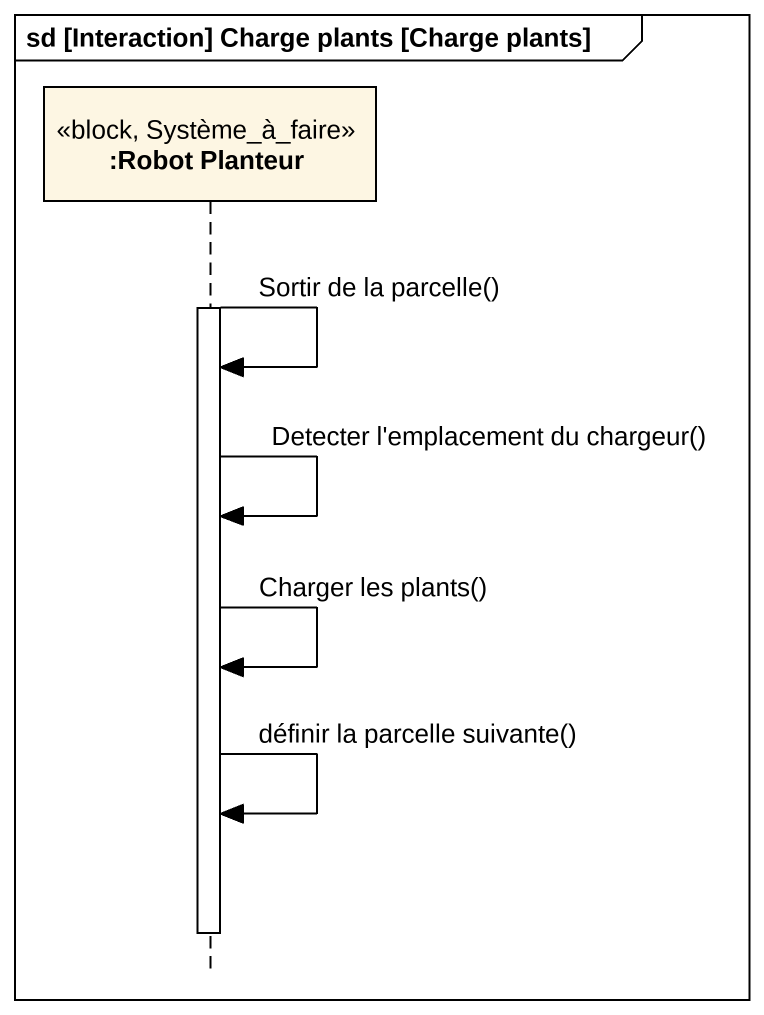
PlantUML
@startuml
mainframe sd [Interaction] Charge plants [Charge plants]
hide footbox
participant ":Robot Planteur" as Robot_Planteur <<block, Système_à_faire>>

activate Robot_Planteur
Robot_Planteur -> Robot_Planteur : Sortir de la parcelle()
Robot_Planteur -> Robot_Planteur : Detecter l'emplacement du chargeur()
Robot_Planteur -> Robot_Planteur : Charger les plants()
Robot_Planteur -> Robot_Planteur : définir la parcelle suivante()
deactivate Robot_Planteur
@enduml
